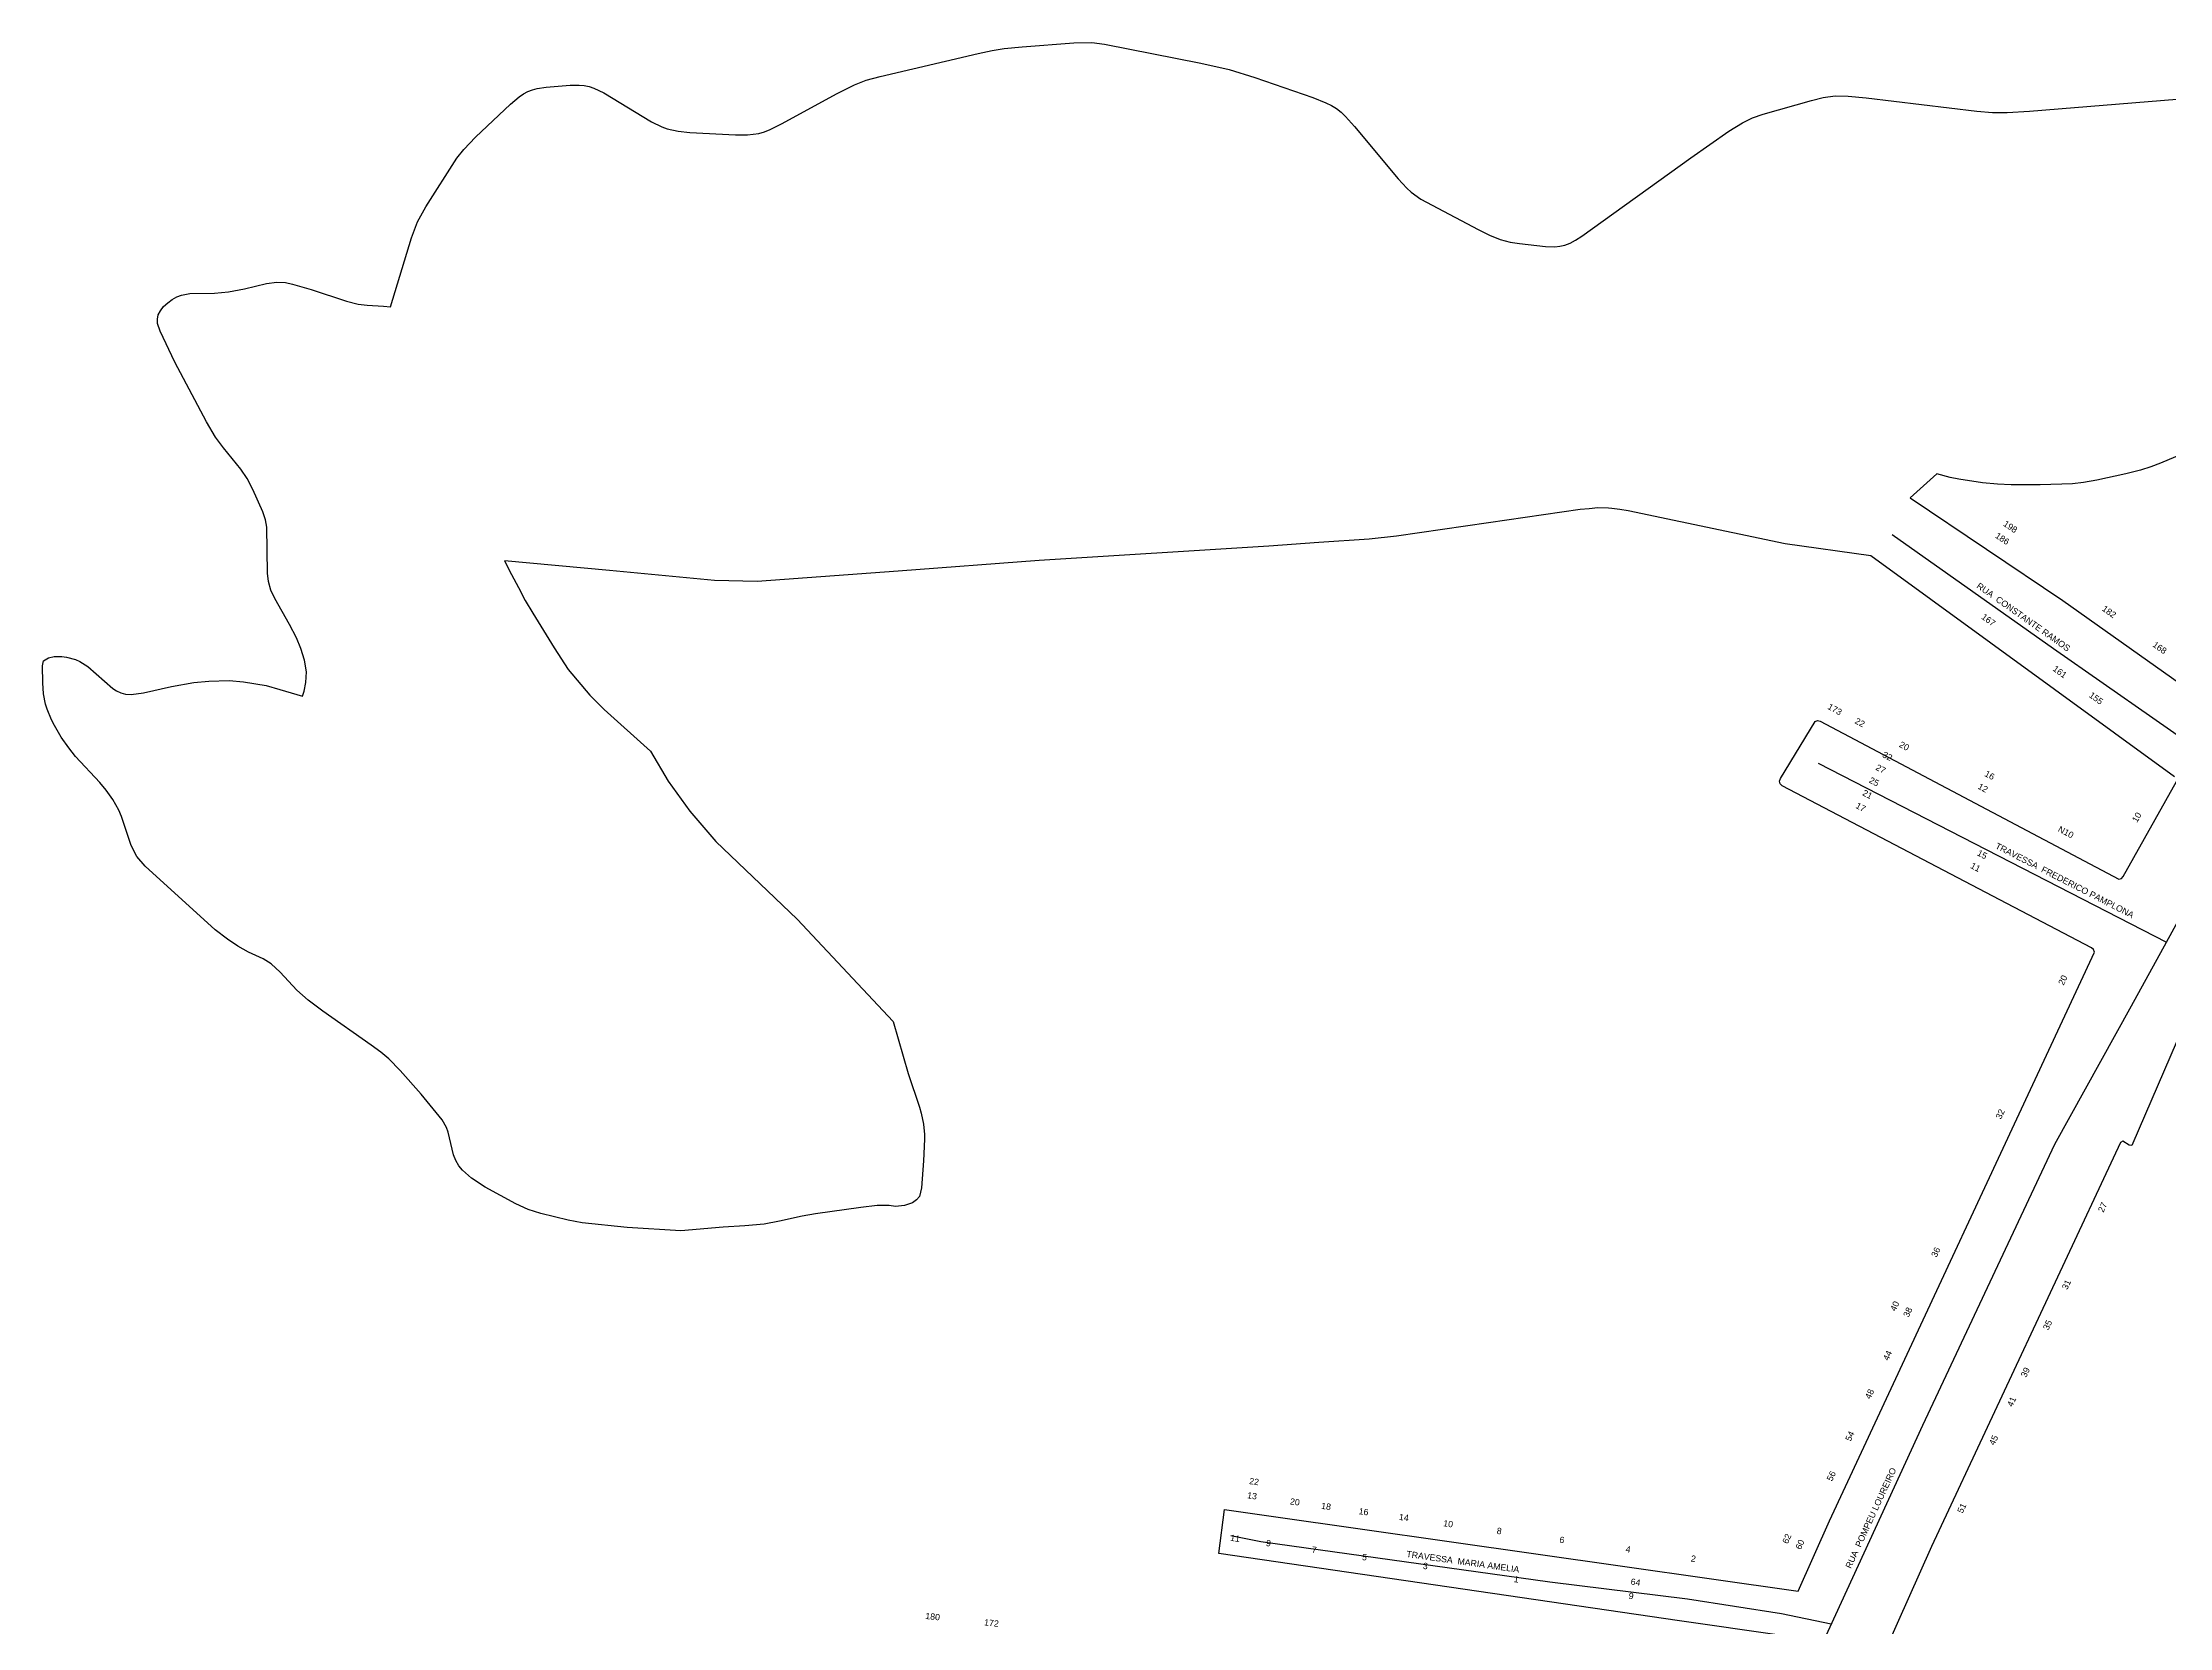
# Model space of a CAD drawing. Header units: millimetres. Extents: x 617751 to 636088, y 68402 to 77988.
# Drawn here: x 628550.1 to 628957.2, y 71058.2 to 71361.5 of the extents above; entities that cross this region are included whole.
import ezdxf

# ---------------------------------------------------------------- set-up
doc = ezdxf.new("R2010")
doc.units = ezdxf.units.MM
doc.header["$LTSCALE"] = 3
doc.header["$MEASUREMENT"] = 0
for name, color, linetype in [('ALINHAMENTO PREDIAL', 120, 'Continuous'), ('NOME LOGRADOURO', 252, 'Continuous'), ('NUMERAÇÃO', 7, 'Continuous')]:
    doc.layers.add(name, color=color, linetype=linetype)
doc.styles.get("Standard").update_dxf_attribs({"font": 'arial.ttf'})

msp = doc.modelspace()

# ---------------------------------------------------------------- linework, layer by layer
at = {"layer": 'ALINHAMENTO PREDIAL'}
for points in [[(628958.15, 71220.98), (628900.04, 71263.25), (628883.66, 71265.54), (628853.58, 71271.88), (628852.03, 71272.12), (628850.48, 71272.36), (628849.82, 71272.41), (628847.82, 71272.44), (628846.1, 71272.28), (628844.38, 71272.11), (628826.83, 71269.58), (628809.27, 71267.05), (628804.03, 71266.47), (628794.41, 71265.81), (628784.78, 71265.14), (628740.87, 71262.35), (628713.88, 71260.35), (628686.89, 71258.34), (628678.73, 71258.54), (628658.63, 71260.44), (628638.53, 71262.33), (628639.84, 71259.71), (628641.16, 71257.23), (628642.48, 71254.75), (628643.95, 71252.33), (628648.04, 71245.7), (628650.67, 71241.5), (628654.84, 71236.59), (628657.58, 71233.9), (628666.47, 71225.87), (628669.86, 71220.16), (628673.97, 71214.39), (628678.98, 71208.64), (628694.55, 71193.74), (628712.87, 71174.17), (628715.8, 71164.21), (628717.95, 71157.76), (628718.26, 71156.64), (628718.72, 71154.5), (628718.9, 71152.57), (628718.93, 71151.65), (628718.7, 71147.51), (628718.31, 71142.32), (628717.93, 71140.71), (628717.39, 71140.03), (628716.59, 71139.48), (628715.07, 71138.99), (628713.34, 71138.76), (628712.15, 71138.94), (628709.82, 71138.98), (628706.69, 71138.59), (628698.02, 71137.34), (628695.46, 71136.93), (628691.15, 71135.95), (628688.23, 71135.42), (628684.49, 71135.07), (628680.37, 71134.79), (628672.23, 71134.11), (628662.01, 71134.75), (628653.35, 71135.68), (628650.69, 71136.15), (628645.43, 71137.41), (628643.04, 71138.18), (628640.65, 71139.27), (628634.81, 71142.46), (628632.2, 71144.19), (628630.49, 71145.7), (628629.75, 71146.58), (628629.16, 71147.56), (628628.72, 71148.63), (628627.7, 71153.01), (628627.37, 71153.92), (628626.57, 71155.34), (628622.56, 71160.29), (628618.5, 71164.79), (628616.34, 71167.01), (628614.81, 71168.31), (628613, 71169.67), (628603.74, 71176.17), (628600.91, 71178.25), (628598.75, 71180.16), (628595.55, 71183.61), (628593.83, 71185.19), (628592.29, 71186.15), (628589.5, 71187.46), (628587.46, 71188.61), (628585.51, 71189.94), (628583.11, 71191.74), (628569.71, 71203.9), (628568.15, 71205.76), (628567.52, 71206.83), (628566.98, 71208.05), (628565.21, 71213.39), (628564.7, 71214.59), (628563.54, 71216.68), (628562.28, 71218.43), (628561.05, 71219.91), (628556.39, 71224.9), (628555.08, 71226.55), (628553.67, 71228.6), (628552.34, 71230.82), (628551.78, 71231.91), (628550.94, 71233.93), (628550.65, 71234.9), (628550.28, 71236.88), (628550.11, 71238.97), (628550.07, 71242.23), (628550.28, 71243.21), (628551.21, 71243.77), (628552.32, 71244.01), (628553.79, 71244.01), (628554.63, 71243.89), (628556.37, 71243.41), (628557.22, 71243.04), (628558.74, 71242.1), (628563.55, 71237.88), (628564.25, 71237.42), (628565.06, 71237.05), (628565.98, 71236.81), (628567.02, 71236.75), (628569.39, 71237.04), (628574.76, 71238.26), (628579.02, 71239.02), (628581.9, 71239.31), (628585.79, 71239.39), (628588.56, 71239.18), (628592.87, 71238.46), (628595.5, 71237.68), (628599.85, 71236.44), (628600.17, 71237.4), (628600.5, 71239.01), (628600.59, 71241.05), (628600.23, 71243.3), (628599.53, 71245.55), (628598.67, 71247.6), (628597.36, 71250.11), (628594.53, 71255.08), (628593.78, 71256.7), (628593.3, 71258.39), (628593.12, 71259.98), (628593.03, 71268.78), (628592.77, 71270.19), (628592.26, 71271.69), (628590.31, 71275.99), (628589.24, 71278.09), (628588.06, 71279.88), (628584.71, 71283.97), (628583.18, 71286.01), (628581.43, 71288.93), (628575.41, 71300.34), (628572.57, 71306.26), (628572.11, 71307.72), (628572.07, 71308.53), (628572.23, 71309.36), (628572.64, 71310.18), (628573.26, 71310.98), (628574.04, 71311.71), (628574.9, 71312.34), (628575.8, 71312.83), (628576.69, 71313.17), (628578.27, 71313.48), (628582.99, 71313.56), (628585.7, 71313.8), (628588.72, 71314.35), (628592.94, 71315.36), (628594.91, 71315.64), (628596.61, 71315.56), (628597.92, 71315.28), (628601.5, 71314.23), (628608.28, 71311.99), (628610.5, 71311.45), (628612.22, 71311.21), (628615.35, 71311.06), (628616.65, 71310.89), (628620.71, 71324.15), (628621.88, 71327.21), (628623.42, 71330.05), (628629.41, 71339.35), (628630.71, 71341.05), (628632.94, 71343.41), (628639.65, 71349.68), (628641.3, 71351.07), (628642.14, 71351.65), (628643, 71352.12), (628643.88, 71352.47), (628644.77, 71352.71), (628646.46, 71352.96), (628651.09, 71353.33), (628652.81, 71353.35), (628653.73, 71353.27), (628654.68, 71353.08), (628655.62, 71352.77), (628657.52, 71351.85), (628666.67, 71346.31), (628668.63, 71345.34), (628669.63, 71344.97), (628671.74, 71344.52), (628674, 71344.3), (628682.73, 71343.83), (628685.01, 71343.81), (628687.18, 71344.1), (628688.25, 71344.41), (628689.33, 71344.84), (628691.68, 71346.01), (628702.03, 71351.67), (628705.51, 71353.42), (628707.76, 71354.27), (628710.4, 71355), (628729.17, 71359.4), (628731.84, 71359.96), (628734.16, 71360.33), (628737.61, 71360.68), (628747.51, 71361.46), (628750.95, 71361.48), (628753.38, 71361.19), (628771.78, 71357.57), (628777.25, 71356.34), (628782.11, 71354.81), (628793.26, 71350.94), (628795.72, 71349.98), (628796.78, 71349.46), (628797.74, 71348.86), (628798.63, 71348.17), (628799.49, 71347.36), (628801.24, 71345.41), (628809.54, 71335.39), (628811.22, 71333.62), (628812.07, 71332.86), (628813.93, 71331.55), (628816.06, 71330.34), (628824.9, 71325.69), (628827.07, 71324.62), (628829.08, 71323.82), (628831.02, 71323.32), (628832.79, 71323.04), (628837.76, 71322.47), (628839.54, 71322.41), (628840.5, 71322.5), (628841.48, 71322.73), (628842.48, 71323.13), (628843.54, 71323.69), (628844.73, 71324.45), (628865.6, 71339.43), (628872.87, 71344.51), (628875.48, 71346.15), (628877.39, 71347.05), (628879.46, 71347.77), (628888.71, 71350.42), (628890.93, 71350.97), (628893.19, 71351.27), (628895.72, 71351.25), (628899.16, 71350.91), (628920.32, 71348.36), (628923.35, 71348.1), (628926.12, 71348.07), (628930.43, 71348.33), (628989.98, 71353.19)], [(628958.15, 71220.98), (628900.04, 71263.25), (628883.66, 71265.54), (628853.58, 71271.88), (628852.03, 71272.12), (628850.48, 71272.36), (628849.82, 71272.41), (628847.82, 71272.44), (628846.1, 71272.28), (628844.38, 71272.11), (628826.83, 71269.58), (628809.27, 71267.05), (628804.03, 71266.47), (628794.41, 71265.81), (628784.78, 71265.14), (628740.87, 71262.35), (628713.88, 71260.35), (628686.89, 71258.34), (628678.73, 71258.54), (628658.63, 71260.44), (628638.53, 71262.33), (628639.84, 71259.71), (628641.16, 71257.23), (628642.48, 71254.75), (628643.95, 71252.33), (628648.04, 71245.7), (628650.67, 71241.5), (628654.84, 71236.59), (628657.58, 71233.9), (628666.47, 71225.87), (628669.86, 71220.16), (628673.97, 71214.39), (628678.98, 71208.64), (628694.55, 71193.74), (628712.87, 71174.17), (628715.8, 71164.21), (628717.95, 71157.76), (628718.26, 71156.64), (628718.72, 71154.5), (628718.9, 71152.57), (628718.93, 71151.65), (628718.7, 71147.51), (628718.31, 71142.32), (628717.93, 71140.71), (628717.39, 71140.03), (628716.59, 71139.48), (628715.07, 71138.99), (628713.34, 71138.76), (628712.15, 71138.94), (628709.82, 71138.98), (628706.69, 71138.59), (628698.02, 71137.34), (628695.46, 71136.93), (628691.15, 71135.95), (628688.23, 71135.42), (628684.49, 71135.07), (628680.37, 71134.79), (628672.23, 71134.11), (628662.01, 71134.75), (628653.35, 71135.68), (628650.69, 71136.15), (628645.43, 71137.41), (628643.04, 71138.18), (628640.65, 71139.27), (628634.81, 71142.46), (628632.2, 71144.19), (628630.49, 71145.7), (628629.75, 71146.58), (628629.16, 71147.56), (628628.72, 71148.63), (628627.7, 71153.01), (628627.37, 71153.92), (628626.57, 71155.34), (628622.56, 71160.29), (628618.5, 71164.79), (628616.34, 71167.01), (628614.81, 71168.31), (628613, 71169.67), (628603.74, 71176.17), (628600.91, 71178.25), (628598.75, 71180.16), (628595.55, 71183.61), (628593.83, 71185.19), (628592.29, 71186.15), (628589.5, 71187.46), (628587.46, 71188.61), (628585.51, 71189.94), (628583.11, 71191.74), (628569.71, 71203.9), (628568.15, 71205.76), (628567.52, 71206.83), (628566.98, 71208.05), (628565.21, 71213.39), (628564.7, 71214.59), (628563.54, 71216.68), (628562.28, 71218.43), (628561.05, 71219.91), (628556.39, 71224.9), (628555.08, 71226.55), (628553.67, 71228.6), (628552.34, 71230.82), (628551.78, 71231.91), (628550.94, 71233.93), (628550.65, 71234.9), (628550.28, 71236.88), (628550.11, 71238.97), (628550.07, 71242.23), (628550.28, 71243.21), (628551.21, 71243.77), (628552.32, 71244.01), (628553.79, 71244.01), (628554.63, 71243.89), (628556.37, 71243.41), (628557.22, 71243.04), (628558.74, 71242.1), (628563.55, 71237.88), (628564.25, 71237.42), (628565.06, 71237.05), (628565.98, 71236.81), (628567.02, 71236.75), (628569.39, 71237.04), (628574.76, 71238.26), (628579.02, 71239.02), (628581.9, 71239.31), (628585.79, 71239.39), (628588.56, 71239.18), (628592.87, 71238.46), (628595.5, 71237.68), (628599.85, 71236.44), (628600.17, 71237.4), (628600.5, 71239.01), (628600.59, 71241.05), (628600.23, 71243.3), (628599.53, 71245.55), (628598.67, 71247.6), (628597.36, 71250.11), (628594.53, 71255.08), (628593.78, 71256.7), (628593.3, 71258.39), (628593.12, 71259.98), (628593.03, 71268.78), (628592.77, 71270.19), (628592.26, 71271.69), (628590.31, 71275.99), (628589.24, 71278.09), (628588.06, 71279.88), (628584.71, 71283.97), (628583.18, 71286.01), (628581.43, 71288.93), (628575.41, 71300.34), (628572.57, 71306.26), (628572.11, 71307.72), (628572.07, 71308.53), (628572.23, 71309.36), (628572.64, 71310.18), (628573.26, 71310.98), (628574.04, 71311.71), (628574.9, 71312.34), (628575.8, 71312.83), (628576.69, 71313.17), (628578.27, 71313.48), (628582.99, 71313.56), (628585.7, 71313.8), (628588.72, 71314.35), (628592.94, 71315.36), (628594.91, 71315.64), (628596.61, 71315.56), (628597.92, 71315.28), (628601.5, 71314.23), (628608.28, 71311.99), (628610.5, 71311.45), (628612.22, 71311.21), (628615.35, 71311.06), (628616.65, 71310.89), (628620.71, 71324.15), (628621.88, 71327.21), (628623.42, 71330.05), (628629.41, 71339.35), (628630.71, 71341.05), (628632.94, 71343.41), (628639.65, 71349.68), (628641.3, 71351.07), (628642.14, 71351.65), (628643, 71352.12), (628643.88, 71352.47), (628644.77, 71352.71), (628646.46, 71352.96), (628651.09, 71353.33), (628652.81, 71353.35), (628653.73, 71353.27), (628654.68, 71353.08), (628655.62, 71352.77), (628657.52, 71351.85), (628666.67, 71346.31), (628668.63, 71345.34), (628669.63, 71344.97), (628671.74, 71344.52), (628674, 71344.3), (628682.73, 71343.83), (628685.01, 71343.81), (628687.18, 71344.1), (628688.25, 71344.41), (628689.33, 71344.84), (628691.68, 71346.01), (628702.03, 71351.67), (628705.51, 71353.42), (628707.76, 71354.27), (628710.4, 71355), (628729.17, 71359.4), (628731.84, 71359.96), (628734.16, 71360.33), (628737.61, 71360.68), (628747.51, 71361.46), (628750.95, 71361.48), (628753.38, 71361.19), (628771.78, 71357.57), (628777.25, 71356.34), (628782.11, 71354.81), (628793.26, 71350.94), (628795.72, 71349.98), (628796.78, 71349.46), (628797.74, 71348.86), (628798.63, 71348.17), (628799.49, 71347.36), (628801.24, 71345.41), (628809.54, 71335.39), (628811.22, 71333.62), (628812.07, 71332.86), (628813.93, 71331.55), (628816.06, 71330.34), (628824.9, 71325.69), (628827.07, 71324.62), (628829.08, 71323.82), (628831.02, 71323.32), (628832.79, 71323.04), (628837.76, 71322.47), (628839.54, 71322.41), (628840.5, 71322.5), (628841.48, 71322.73), (628842.48, 71323.13), (628843.54, 71323.69), (628844.73, 71324.45), (628865.6, 71339.43), (628872.87, 71344.51), (628875.48, 71346.15), (628877.39, 71347.05), (628879.46, 71347.77), (628888.71, 71350.42), (628890.93, 71350.97), (628893.19, 71351.27), (628895.72, 71351.25), (628899.16, 71350.91), (628920.32, 71348.36), (628923.35, 71348.1), (628926.12, 71348.07), (628930.43, 71348.33), (628989.98, 71353.19)], [(628958.15, 71220.98), (628900.04, 71263.25), (628883.66, 71265.54), (628853.58, 71271.88), (628852.03, 71272.12), (628850.48, 71272.36), (628849.82, 71272.41), (628847.82, 71272.44), (628846.1, 71272.28), (628844.38, 71272.11), (628826.83, 71269.58), (628809.27, 71267.05), (628804.03, 71266.47), (628794.41, 71265.81), (628784.78, 71265.14), (628740.87, 71262.35), (628713.88, 71260.35), (628686.89, 71258.34), (628678.73, 71258.54), (628658.63, 71260.44), (628638.53, 71262.33), (628639.84, 71259.71), (628641.16, 71257.23), (628642.48, 71254.75), (628643.95, 71252.33), (628648.04, 71245.7), (628650.67, 71241.5), (628654.84, 71236.59), (628657.58, 71233.9), (628666.47, 71225.87), (628669.86, 71220.16), (628673.97, 71214.39), (628678.98, 71208.64), (628694.55, 71193.74), (628712.87, 71174.17), (628715.8, 71164.21), (628717.95, 71157.76), (628718.26, 71156.64), (628718.72, 71154.5), (628718.9, 71152.57), (628718.93, 71151.65), (628718.7, 71147.51), (628718.31, 71142.32), (628717.93, 71140.71), (628717.39, 71140.03), (628716.59, 71139.48), (628715.07, 71138.99), (628713.34, 71138.76), (628712.15, 71138.94), (628709.82, 71138.98), (628706.69, 71138.59), (628698.02, 71137.34), (628695.46, 71136.93), (628691.15, 71135.95), (628688.23, 71135.42), (628684.49, 71135.07), (628680.37, 71134.79), (628672.23, 71134.11), (628662.01, 71134.75), (628653.35, 71135.68), (628650.69, 71136.15), (628645.43, 71137.41), (628643.04, 71138.18), (628640.65, 71139.27), (628634.81, 71142.46), (628632.2, 71144.19), (628630.49, 71145.7), (628629.75, 71146.58), (628629.16, 71147.56), (628628.72, 71148.63), (628627.7, 71153.01), (628627.37, 71153.92), (628626.57, 71155.34), (628622.56, 71160.29), (628618.5, 71164.79), (628616.34, 71167.01), (628614.81, 71168.31), (628613, 71169.67), (628603.74, 71176.17), (628600.91, 71178.25), (628598.75, 71180.16), (628595.55, 71183.61), (628593.83, 71185.19), (628592.29, 71186.15), (628589.5, 71187.46), (628587.46, 71188.61), (628585.51, 71189.94), (628583.11, 71191.74), (628569.71, 71203.9), (628568.15, 71205.76), (628567.52, 71206.83), (628566.98, 71208.05), (628565.21, 71213.39), (628564.7, 71214.59), (628563.54, 71216.68), (628562.28, 71218.43), (628561.05, 71219.91), (628556.39, 71224.9), (628555.08, 71226.55), (628553.67, 71228.6), (628552.34, 71230.82), (628551.78, 71231.91), (628550.94, 71233.93), (628550.65, 71234.9), (628550.28, 71236.88), (628550.11, 71238.97), (628550.07, 71242.23), (628550.28, 71243.21), (628551.21, 71243.77), (628552.32, 71244.01), (628553.79, 71244.01), (628554.63, 71243.89), (628556.37, 71243.41), (628557.22, 71243.04), (628558.74, 71242.1), (628563.55, 71237.88), (628564.25, 71237.42), (628565.06, 71237.05), (628565.98, 71236.81), (628567.02, 71236.75), (628569.39, 71237.04), (628574.76, 71238.26), (628579.02, 71239.02), (628581.9, 71239.31), (628585.79, 71239.39), (628588.56, 71239.18), (628592.87, 71238.46), (628595.5, 71237.68), (628599.85, 71236.44), (628600.17, 71237.4), (628600.5, 71239.01), (628600.59, 71241.05), (628600.23, 71243.3), (628599.53, 71245.55), (628598.67, 71247.6), (628597.36, 71250.11), (628594.53, 71255.08), (628593.78, 71256.7), (628593.3, 71258.39), (628593.12, 71259.98), (628593.03, 71268.78), (628592.77, 71270.19), (628592.26, 71271.69), (628590.31, 71275.99), (628589.24, 71278.09), (628588.06, 71279.88), (628584.71, 71283.97), (628583.18, 71286.01), (628581.43, 71288.93), (628575.41, 71300.34), (628572.57, 71306.26), (628572.11, 71307.72), (628572.07, 71308.53), (628572.23, 71309.36), (628572.64, 71310.18), (628573.26, 71310.98), (628574.04, 71311.71), (628574.9, 71312.34), (628575.8, 71312.83), (628576.69, 71313.17), (628578.27, 71313.48), (628582.99, 71313.56), (628585.7, 71313.8), (628588.72, 71314.35), (628592.94, 71315.36), (628594.91, 71315.64), (628596.61, 71315.56), (628597.92, 71315.28), (628601.5, 71314.23), (628608.28, 71311.99), (628610.5, 71311.45), (628612.22, 71311.21), (628615.35, 71311.06), (628616.65, 71310.89), (628620.71, 71324.15), (628621.88, 71327.21), (628623.42, 71330.05), (628629.41, 71339.35), (628630.71, 71341.05), (628632.94, 71343.41), (628639.65, 71349.68), (628641.3, 71351.07), (628642.14, 71351.65), (628643, 71352.12), (628643.88, 71352.47), (628644.77, 71352.71), (628646.46, 71352.96), (628651.09, 71353.33), (628652.81, 71353.35), (628653.73, 71353.27), (628654.68, 71353.08), (628655.62, 71352.77), (628657.52, 71351.85), (628666.67, 71346.31), (628668.63, 71345.34), (628669.63, 71344.97), (628671.74, 71344.52), (628674, 71344.3), (628682.73, 71343.83), (628685.01, 71343.81), (628687.18, 71344.1), (628688.25, 71344.41), (628689.33, 71344.84), (628691.68, 71346.01), (628702.03, 71351.67), (628705.51, 71353.42), (628707.76, 71354.27), (628710.4, 71355), (628729.17, 71359.4), (628731.84, 71359.96), (628734.16, 71360.33), (628737.61, 71360.68), (628747.51, 71361.46), (628750.95, 71361.48), (628753.38, 71361.19), (628771.78, 71357.57), (628777.25, 71356.34), (628782.11, 71354.81), (628793.26, 71350.94), (628795.72, 71349.98), (628796.78, 71349.46), (628797.74, 71348.86), (628798.63, 71348.17), (628799.49, 71347.36), (628801.24, 71345.41), (628809.54, 71335.39), (628811.22, 71333.62), (628812.07, 71332.86), (628813.93, 71331.55), (628816.06, 71330.34), (628824.9, 71325.69), (628827.07, 71324.62), (628829.08, 71323.82), (628831.02, 71323.32), (628832.79, 71323.04), (628837.76, 71322.47), (628839.54, 71322.41), (628840.5, 71322.5), (628841.48, 71322.73), (628842.48, 71323.13), (628843.54, 71323.69), (628844.73, 71324.45), (628865.6, 71339.43), (628872.87, 71344.51), (628875.48, 71346.15), (628877.39, 71347.05), (628879.46, 71347.77), (628888.71, 71350.42), (628890.93, 71350.97), (628893.19, 71351.27), (628895.72, 71351.25), (628899.16, 71350.91), (628920.32, 71348.36), (628923.35, 71348.1), (628926.12, 71348.07), (628930.43, 71348.33), (628989.98, 71353.19)], [(628959.59, 71282.75), (628955.51, 71280.98), (628953.65, 71280.3), (628951.67, 71279.69), (628948.83, 71278.97), (628943.32, 71277.77), (628940.74, 71277.32), (628938.68, 71277.08), (628932.43, 71276.85), (628926.89, 71276.85), (628924.3, 71276.96), (628921.43, 71277.26), (628916.88, 71277.94), (628915.24, 71278.27), (628912.71, 71278.96), (628907.59, 71274.35), (628936.82, 71254.75), (628970.76, 71230.65)], [(628882.58, 71056.76), (628863.41, 71059.51), (628775.27, 71072.36), (628776.33, 71080.79), (628785.72, 71079.45), (628886.16, 71065.15), (628892.15, 71078.61), (628942.85, 71187.45), (628942.69, 71187.94), (628942.31, 71188.29), (628883.08, 71219.28), (628882.72, 71219.65), (628882.59, 71220.15), (628882.73, 71220.65), (628889.36, 71231.6), (628889.86, 71231.75), (628890.36, 71231.63), (628947.5, 71201.38), (628948, 71201.52), (628948.36, 71201.89), (628958.55, 71220.07)], [(628882.58, 71056.76), (628863.41, 71059.51), (628775.27, 71072.36), (628776.33, 71080.79), (628785.72, 71079.45), (628886.16, 71065.15), (628892.15, 71078.61), (628942.85, 71187.45), (628942.69, 71187.94), (628942.31, 71188.29), (628883.08, 71219.28), (628882.72, 71219.65), (628882.59, 71220.15), (628882.73, 71220.65), (628889.36, 71231.6), (628889.86, 71231.75), (628890.36, 71231.63), (628947.5, 71201.38), (628948, 71201.52), (628948.36, 71201.89), (628958.55, 71220.07)], [(628882.58, 71056.76), (628863.41, 71059.51), (628775.27, 71072.36), (628776.33, 71080.79), (628785.72, 71079.45), (628886.16, 71065.15), (628892.15, 71078.61), (628942.85, 71187.45), (628942.69, 71187.94), (628942.31, 71188.29), (628883.08, 71219.28), (628882.72, 71219.65), (628882.59, 71220.15), (628882.73, 71220.65), (628889.36, 71231.6), (628889.86, 71231.75), (628890.36, 71231.63), (628947.5, 71201.38), (628948, 71201.52), (628948.36, 71201.89), (628958.55, 71220.07)], [(628898.77, 71044.85), (628898.99, 71044.38), (628899.42, 71044.08), (628965.33, 71020.18), (628998.31, 71011.12), (628998.81, 71011.28), (628999.15, 71011.67), (629067.39, 71150.66), (629067.28, 71151.16), (629066.92, 71151.54), (628978.29, 71207.63), (628977.8, 71207.78), (628977.29, 71207.66), (628976.92, 71207.31), (628963.54, 71181.76), (628950.02, 71150.47), (628949.48, 71150.51), (628948.29, 71151.3), (628947.83, 71151.02), (628911.63, 71073.7), (628898.77, 71044.85)]]:
    msp.add_lwpolyline(points, dxfattribs=at)
at = {"layer": 'NOME LOGRADOURO'}
for points in [[(628904.15, 71267.34), (628935.03, 71245.53), (628963.55, 71225.62), (628974.08, 71221.91)], [(628889.94, 71223.59), (628956.64, 71189.38)], [(628956.64, 71189.38), (628967.99, 71210.05), (628971.3, 71215.72), (628974.08, 71221.91)], [(628884.29, 71041.03), (628909.97, 71096.95), (628935.25, 71150.68), (628949.92, 71177.16), (628956.64, 71189.38)], [(628892.47, 71058.84), (628882.93, 71060.84), (628864.94, 71063.67), (628838.58, 71066.88), (628783.3, 71074.59), (628777.52, 71075.74)]]:
    msp.add_lwpolyline(points, dxfattribs=at)

# ---------------------------------------------------------------- texts
for s, rotation, p in [('RUA  CONSTANTE RAMOS', 324.7771, (628920.17, 71257.25)), ('TRAVESSA  FREDERICO PAMPLONA', 332.8453, (628923.75, 71207.37)), ('RUA  POMPEU LOUREIRO', 65.3341, (628896.22, 71069.4)), ('TRAVESSA  MARIA AMELIA', 352.0598, (628811.08, 71071.72))]:
    msp.add_text(s, height=1.2, rotation=rotation, dxfattribs=at).set_placement(p)
at = {"layer": 'NUMERAÇÃO'}
for s, rotation, p in [('198', 326.1462, (628925.26, 71269.12)), ('186', 326.1462, (628923.73, 71266.84)), ('182', 324.6025, (628944.18, 71252.9)), ('167', 323.9491, (628921.09, 71251.34)), ('168', 324.6025, (628953.86, 71246.02)), ('161', 323.9491, (628934.75, 71241.41)), ('155', 323.9491, (628941.69, 71236.36)), ('173', 330.9341, (628891.65, 71234.06)), ('22', 331.9831, (628896.85, 71231.3)), ('32', 332.3697, (628902.12, 71224.84)), ('20', 331.9831, (628905.34, 71226.79)), ('25', 332.3697, (628899.57, 71219.96)), ('27', 332.3697, (628900.85, 71222.4)), ('16', 331.9831, (628921.69, 71221.2)), ('21', 332.3697, (628898.3, 71217.53)), ('12', 331.9831, (628920.4, 71218.78)), ('17', 332.3697, (628897.02, 71215.09)), ('10', 60.5187, (628951.01, 71212.14)), ('N10', 331.9831, (628935.75, 71210.61)), ('11', 332.3697, (628918.99, 71203.6)), ('15', 332.3697, (628920.26, 71206.04)), ('20', 64.9999, (628936.94, 71181)), ('32', 64.9999, (628924.96, 71155.36)), ('32', 64.9999, (628924.96, 71155.36)), ('27', 64.9447, (628944.55, 71137.53)), ('36', 64.9999, (628912.62, 71128.94)), ('31', 64.9447, (628937.63, 71122.73)), ('40', 64.9999, (628904.76, 71118.62)), ('38', 64.9999, (628907.26, 71117.45)), ('38', 64.9999, (628907.26, 71117.45)), ('38', 64.9999, (628907.26, 71117.45)), ('35', 64.9447, (628934.01, 71115.01)), ('44', 64.9999, (628903.39, 71109.17)), ('39', 64.9447, (628929.77, 71105.95)), ('48', 64.9999, (628899.95, 71101.8)), ('41', 64.9447, (628927.14, 71100.33)), ('54', 64.9999, (628896.18, 71093.74)), ('45', 64.9447, (628923.69, 71092.97)), ('22', 351.8938, (628780.99, 71085.68)), ('56', 64.9999, (628892.62, 71086.1)), ('56', 64.9999, (628892.62, 71086.1)), ('13', 351.8938, (628780.6, 71082.96)), ('20', 351.8938, (628788.8, 71081.79)), ('18', 351.8938, (628794.77, 71080.94)), ('16', 351.8938, (628801.95, 71079.92)), ('14', 351.8938, (628809.65, 71078.82)), ('10', 351.8938, (628818.14, 71077.61)), ('51', 64.9447, (628917.61, 71079.97)), ('11', 351.7028, (628777.36, 71074.83)), ('9', 351.7028, (628784.2, 71073.83)), ('7', 351.7028, (628792.96, 71072.56)), ('8', 351.8938, (628828.37, 71076.16)), ('6', 351.8938, (628840.37, 71074.45)), ('4', 351.8938, (628853.05, 71072.64)), ('62', 66.0214, (628884.13, 71074.12)), ('60', 66.0214, (628886.64, 71073)), ('5', 351.7028, (628802.59, 71071.15)), ('3', 351.7028, (628814.23, 71069.46)), ('2', 351.8938, (628865.54, 71070.86)), ('1', 351.7028, (628831.63, 71066.92)), ('64', 351.7028, (628854.01, 71066.44)), ('9', 351.7028, (628853.62, 71063.72)), ('180', 353.7901, (628719.01, 71059.87)), ('172', 353.7901, (628730.27, 71058.64))]:
    msp.add_text(s, height=1.2, rotation=rotation, dxfattribs=at).set_placement(p)

doc.saveas('drawing.dxf')
